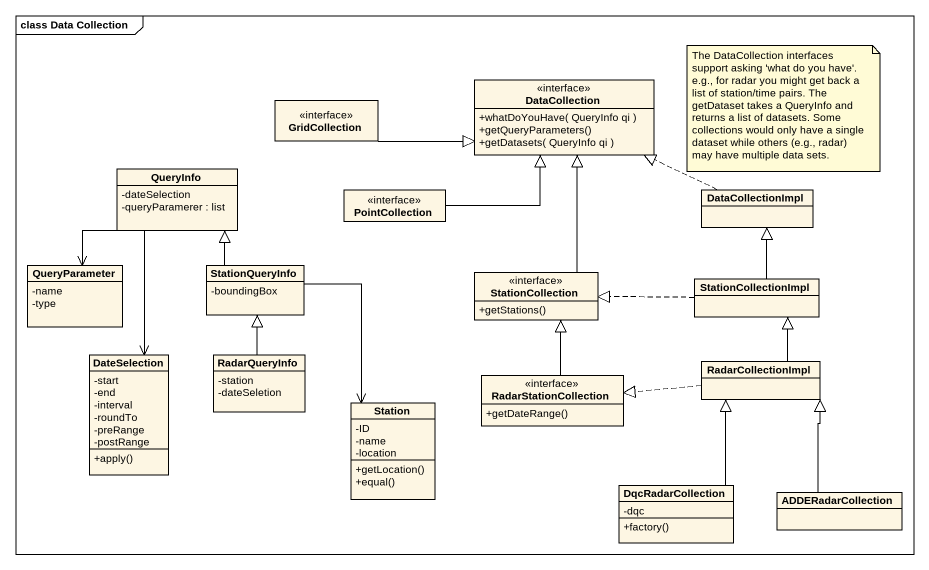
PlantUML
@startuml
mainframe class Data Collection
hide circle
hide empty members
skinparam classAttributeIconSize 0
interface GridCollection
interface DataCollection {
  +whatDoYouHave( QueryInfo qi )
  +getQueryParameters()
  +getDatasets( QueryInfo qi )
}
class QueryInfo {
  -dateSelection
  -queryParamerer : list
}
interface PointCollection
class DataCollectionImpl
class QueryParameter {
  -name
  -type
}
class StationQueryInfo {
  -boundingBox
}
interface StationCollection {
  +getStations()
}
class StationCollectionImpl
class DateSelection {
  -start
  -end
  -interval
  -roundTo
  -preRange
  -postRange
  +apply()
}
class RadarQueryInfo {
  -station
  -dateSeletion
}
class RadarCollectionImpl
class Station {
  -ID
  -name
  -location
  +getLocation()
  +equal()
}
interface RadarStationCollection {
  +getDateRange()
}
class DqcRadarCollection {
  -dqc
  +factory()
}
class ADDERadarCollection
GridCollection -right-|> DataCollection
QueryInfo --> QueryParameter
QueryInfo --> DateSelection
PointCollection -right-|> DataCollection
DataCollectionImpl .left.|> DataCollection
StationQueryInfo -up-|> QueryInfo
StationQueryInfo --> Station
StationCollection -up-|> DataCollection
StationCollectionImpl -up-|> DataCollectionImpl
StationCollectionImpl .left.|> StationCollection
RadarQueryInfo -up-|> StationQueryInfo
RadarCollectionImpl -up-|> StationCollectionImpl
RadarCollectionImpl .left.|> RadarStationCollection
RadarStationCollection -up-|> StationCollection
DqcRadarCollection -up-|> RadarCollectionImpl
ADDERadarCollection -up-|> RadarCollectionImpl
note as N1
  The DataCollection interfaces support asking 'what do you have'. e.g., for radar you might get back a list of station/time pairs. The getDataset takes a QueryInfo and returns a list of datasets. Some collections would only have a single dataset while others (e.g., radar) may have multiple data sets.
end note
@enduml
